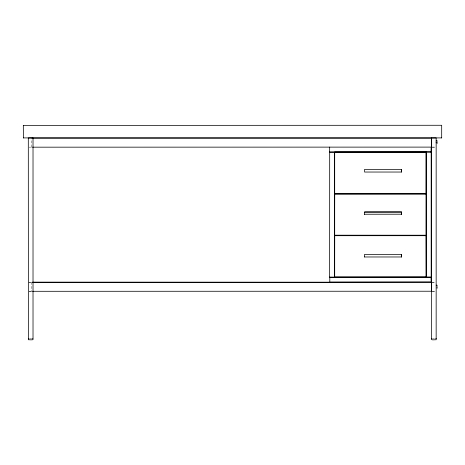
<?xml version="1.0" encoding="UTF-8"?>
<svg xmlns="http://www.w3.org/2000/svg" width="465" height="465" viewBox="0 0 465 465"><rect width="100%" height="100%" fill="white"/><g stroke="black" fill="none" stroke-linecap="round" stroke-linejoin="round"><path stroke-width="0.35" stroke-dasharray="2.33 1.74" d="M31.661 282.278L31.661 291.23M432.188 147.085L435.496 147.085M29.051 147.161L31.73 147.103M432.188 147.155L436.158 147.155M28.388 282.209L31.696 282.209M431.526 282.179L435.496 282.179M29.051 282.278L31.73 282.278M432.188 282.249L435.496 282.249M29.051 291.23L31.73 291.23M432.188 291.2L435.496 291.2M29.051 291.299L31.696 291.299M432.188 291.27L436.158 291.27M29.405 338.689L31.998 338.689M432.549 338.689L434.49 338.689M31.661 147.103L31.661 138.157"/><path stroke-width="0.7" d="M401.591 256.75L401.632 254.71M437.077 143.528L437.158 141.895M437.077 288.306L437.158 286.585M401.644 171.614L401.591 169.702M401.644 214.109L401.591 212.139L364.548 212.185M436.094 142.284L436.094 141.935M437.141 285.713L436.984 285.231A0.727 0.727 0 0 0 436.571 285.097L436.182 285.324M437.141 141.069L436.984 140.616A0.756 0.756 0 0 0 436.571 140.488L436.182 140.703M441.611 137.907L23.32 137.907M329.685 147.109L329.644 151.805M329.644 277.111L329.685 152.084M334.585 193.963L426.236 193.882L426.207 235.342L334.585 235.319L334.69 193.853M334.463 277.111L334.498 152.247L329.644 152.247M431.177 152.125L426.324 152.084L426.481 277.111L431.177 277.111L431.177 152.084M334.585 235.674L426.236 235.674M329.644 277.39L431.02 277.221L431.177 281.924L329.801 282.086L329.801 277.221M431.177 151.805L329.644 151.933M426.236 193.521L334.585 193.603L334.614 152.067L426.207 152.096L426.132 193.632M441.686 137.954L441.686 125.277L23.314 125.399M401.615 214.539L401.591 211.866L364.601 211.866L364.577 214.539M401.615 172.038L364.577 172.038L364.601 169.365L401.632 169.394M431.02 151.974L431.177 147.109L32.457 147.178M28.348 338.752L28.348 339.741C29.15 339.619 34.939 340.49 32.608 338.689L32.91 338.63M32.457 291.299L431.654 291.23M28.4 338.752L28.801 338.689L28.499 338.63M436.048 338.63L435.752 338.677L436.24 338.793L436.199 339.741C435.397 339.619 429.608 340.49 431.939 338.689L431.636 338.63M23.314 125.329L23.39 137.954M364.601 256.976L401.591 256.976M334.69 235.563L334.614 277.105L426.236 277.128L426.132 235.563M401.591 214.208L364.548 214.243M32.457 138.088L431.654 138.088L431.654 147.103M401.632 254.378L364.601 254.355L364.601 257.035M334.498 277.111L329.644 277.07M32.457 282.209L431.654 282.278M32.457 282.278L330.04 282.278M436.158 338.549L436.158 137.913L431.444 137.983L431.526 338.549M431.654 282.209L431.654 291.299M426.324 192.847L426.324 194.3M426.324 234.901L426.324 236.348M401.591 169.365L401.591 172.05M401.591 254.355L401.591 257.035M334.498 192.847L334.498 194.3M334.498 234.901L334.498 236.348M33.021 338.549L33.021 137.913L28.307 137.983L28.388 338.549M426.132 152.177L334.69 152.177L334.69 193.521L426.132 193.521L426.132 152.177M426.132 193.963L334.69 193.963L334.69 235.232L426.132 235.232L426.132 193.963M426.132 235.674L334.69 235.674L334.69 277.018L426.132 277.018L426.132 235.674"/></g></svg>
